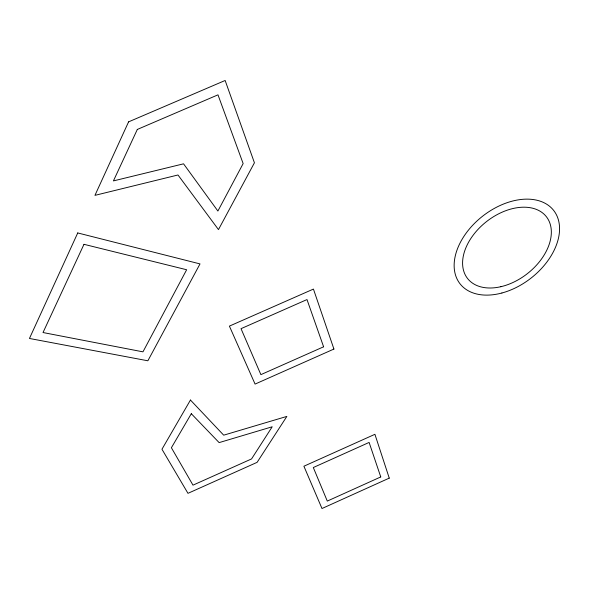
<?xml version="1.0" encoding="UTF-8"?>
<svg xmlns="http://www.w3.org/2000/svg" width="589" height="589" viewBox="0 0 589 589"><rect width="100%" height="100%" fill="white"/><g stroke="black" fill="none" stroke-linecap="round" stroke-linejoin="round"><path stroke-width="0.88" d="M77.741 232.942L29.45 338.461L147.868 360.792L200.01 263.909L77.741 232.942M128.579 121.864L94.947 195.357L177.988 174.985L218.475 229.6L254.426 162.8L225.145 80.479L128.579 121.864M83.984 244.317L43.019 332.535L142.965 351.847L186.654 269.747L83.984 244.317M137.318 129.447L113.427 180.904L183.554 163.823L217.893 211.039L243.147 163.58L217.982 94.836L137.318 129.447M190.453 400.041L161.96 449.245L187.972 493.332L257.106 462.343L286.858 416.408L223.695 435.175L190.453 400.041M191.3 413.706L171.392 447.75L192.993 485.152L251.555 458.927L272.206 426.775L219.13 442.611L191.3 413.706M389.255 478.121L321.992 508.521L303.902 466.223L374.913 434.307L389.255 478.121M380.759 476.935L327.293 501.084L313.311 467.533L369.112 442.435L380.759 476.935M323.604 346.796L260.883 374.641L241.026 328.669L306.994 299.565L323.604 346.796M333.919 349.056L255.074 384.087L229.401 326.115L313.436 289.074L333.919 349.056M501.894 293.005A59.482 39.308 -38.1 0 0 554.764 211.944A59.482 39.308 -38.1 0 0 463.882 236.403A59.482 39.308 -38.1 0 0 501.894 293.005M500.893 286.696A50.072 33.087 -38.1 0 0 548.057 219.196A50.072 33.087 -38.1 0 0 471.922 236.896A50.072 33.087 -38.1 0 0 500.893 286.696"/></g></svg>
